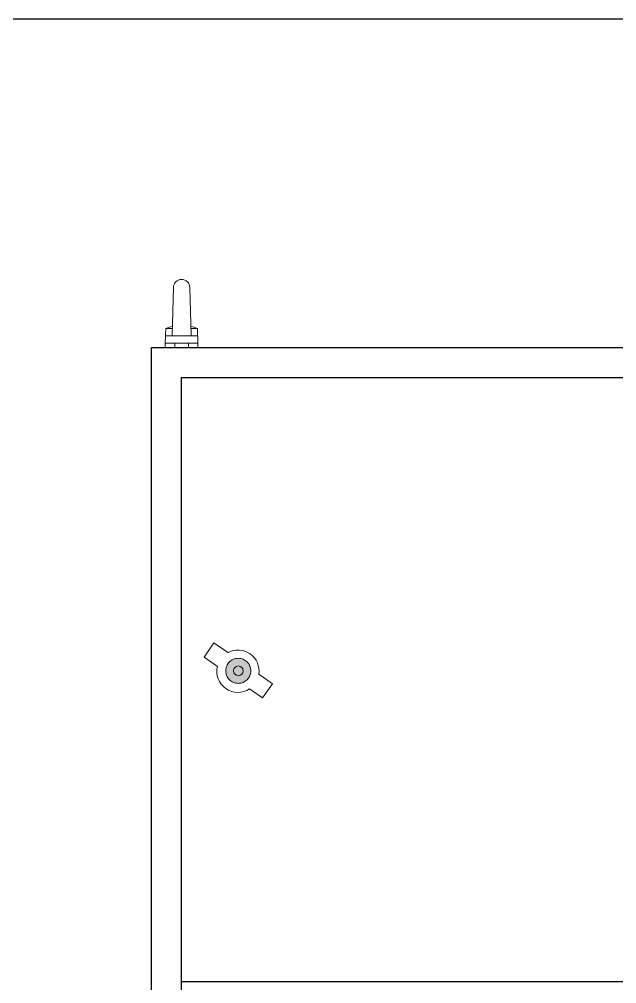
# Model space of a CAD drawing. Header units: millimetres. Extents: x 2046 to 14753, y 2361 to 29276.
# Drawn here: x 10169.8 to 10209.4, y 3700.5 to 3764.4 of the extents above; entities that cross this region are included whole.
import ezdxf

# ---------------------------------------------------------------- set-up
doc = ezdxf.new("R2010")
doc.units = ezdxf.units.MM
doc.linetypes.add('ACAD_ISO02W100', pattern=[15, 12, -3])
doc.layers.add('HAT', color=3, linetype='Continuous')
doc.layers.add('Layer 1', color=7, linetype='Continuous')

msp = doc.modelspace()

# ---------------------------------------------------------------- hatches: boundary and pattern name
at = {"layer": 'Layer 1', "linetype": 'ACAD_ISO02W100', "lineweight": 9, "ltscale": 200}
h = msp.add_hatch(color=7, dxfattribs=at)
h.set_gradient(color1=(255, 255, 255), color2=(217, 217, 217), one_color=1, tint=0.85, name='CURVED')
h.paths.add_polyline_path([(10185.162, 3721.203, 1), (10183.502, 3721.203, 1)])

# ---------------------------------------------------------------- linework, layer by layer
at = {"color": 0, "lineweight": 9}
for p, q in [((10179.949, 3743.393), (10180.039, 3746.596)), ((10181.209, 3743.393), (10181.119, 3746.596)), ((10179.499, 3742.898), (10179.536, 3743.888)), ((10179.964, 3744.036), (10179.536, 3743.888)), ((10179.96, 3743.888), (10179.536, 3743.888)), ((10181.622, 3743.888), (10181.193, 3744.036)), ((10181.622, 3743.888), (10181.197, 3743.888)), ((10181.659, 3742.898), (10181.622, 3743.888)), ((10179.517, 3743.393), (10181.64, 3743.393)), ((10181.659, 3742.898), (10179.499, 3742.898)), ((10179.499, 3742.629), (10179.499, 3742.898)), ((10181.659, 3742.629), (10181.659, 3742.898))]:
    msp.add_line(p, q, dxfattribs=at)
msp.add_line((10179.499, 3742.629), (10181.659, 3742.629))
at = {"color": 7, "lineweight": 9}
for p, q in [((10182.063, 3722.114), (10182.719, 3723.055)), ((10182.719, 3723.055), (10183.649, 3722.407)), ((10182.949, 3721.496), (10182.063, 3722.114)), ((10185.698, 3720.978), (10186.597, 3720.351)), ((10185.941, 3719.41), (10185.085, 3720.007)), ((10186.597, 3720.351), (10185.941, 3719.41))]:
    msp.add_line(p, q, dxfattribs=at)
msp.add_lwpolyline([(10449.544, 3226.18), (10449.544, 3764.362), (9976.789, 3764.362), (9976.789, 3226.18)])
at = {"color": 0, "lineweight": 9}
msp.add_lwpolyline([(10180.129, 3742.899), (10180.129, 3742.629), (10181.029, 3742.629), (10181.029, 3742.899)], close=True, dxfattribs=at)
msp.add_arc((10180.579, 3746.589), 0.54, 0.75772, 179.24228, dxfattribs=at)
at = {"color": 7, "lineweight": 9}
for start, end in [(351.97476, 118.24428), (166.6595, 303.55955)]:
    msp.add_arc((10184.311, 3721.173), 1.4, start, end, dxfattribs=at)
at = {"layer": 'HAT', "color": 1}
msp.add_line((10180.579, 3700.629), (10246.579, 3700.629), dxfattribs=at)
for points in [[(10178.579, 3742.629), (10248.579, 3742.629), (10248.579, 3562.629), (10178.579, 3562.629)], [(10180.579, 3740.629), (10246.579, 3740.629), (10246.579, 3564.629), (10180.579, 3564.629)]]:
    msp.add_lwpolyline(points, close=True, dxfattribs=at)
at = {"layer": 'Layer 1', "color": 7, "linetype": 'ACAD_ISO02W100', "lineweight": 9, "ltscale": 200}
msp.add_circle((10184.332, 3721.203), 0.83, dxfattribs=at)
at = {"layer": 'Layer 1', "color": 7, "linetype": 'ByBlock', "lineweight": 9, "ltscale": 200}
msp.add_circle((10184.332, 3721.203), 0.322, dxfattribs=at)

doc.saveas('drawing.dxf')
